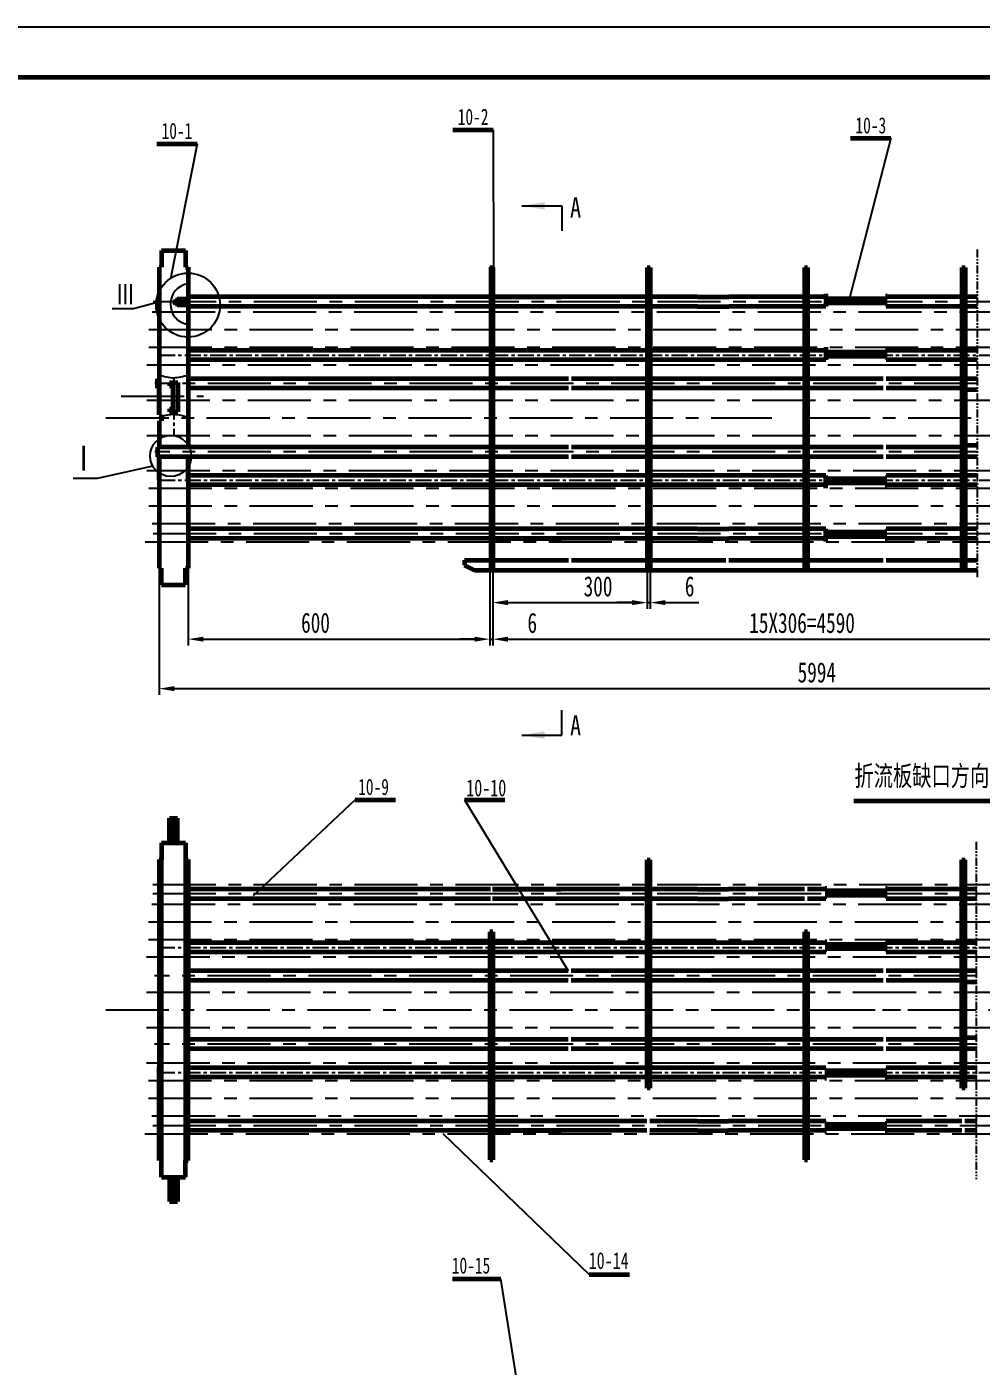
# Model space of a CAD drawing. Header units: millimetres. Extents: x 23903 to 90356, y -5632 to 81432.
# Drawn here: x 43028 to 44920, y 58161 to 60818 of the extents above; entities that cross this region are included whole.
import ezdxf

# ---------------------------------------------------------------- set-up
doc = ezdxf.new("R2010")
doc.units = ezdxf.units.MM
for name, pattern in [('CENTER', [50.8, 31.75, -6.35, 6.35, -6.35]), ('CENTERX2', [4, 2.5, -0.5, 0.5, -0.5]), ('PHANTOM2', [31.75, 15.875, -3.175, 3.175, -3.175, 3.175, -3.175])]:
    doc.linetypes.add(name, pattern=pattern)
doc.layers.get('0').update_dxf_attribs({"lineweight": 60})
doc.layers.get('DEFPOINTS').update_dxf_attribs({"color": 6, "linetype": 'PHANTOM2', "lineweight": 25})
doc.layers.add('CCX', color=3, linetype='Continuous', lineweight=25)
doc.layers.add('DD', color=4, linetype='CENTER', lineweight=25)
doc.styles.add('HZ', font='SIMFANG.TTF', dxfattribs={"width": 0.7})
doc.styles.add('HZ123', font='SIMFANG.TTF', dxfattribs={"width": 0.7, "height": 2.5})
doc.dimstyles.new('ISO-25', dxfattribs={"dimscale": 10, "dimtxt": 4, "dimasz": 3, "dimexe": 1.25, "dimexo": 0, "dimgap": 1.2, "dimtad": 0, "dimdec": 0, "dimtxsty": 'HZ', "dimcen": 2.5, "dimadec": 0, "dimazin": 0, "dimtfac": 1, "dimtdec": 0, "dimtmove": 0, "dimatfit": 3, "dimfxl": 1, "dimarcsym": 0})
doc.dimstyles.new('ISO-25$0', dxfattribs={"dimscale": 10, "dimtxt": 4, "dimasz": 3, "dimexe": 1.25, "dimexo": 0, "dimgap": 1.2, "dimtad": 1, "dimdec": 0, "dimtxsty": 'HZ', "dimcen": 0, "dimclrd": 256, "dimclrt": 256, "dimadec": 0, "dimazin": 0, "dimtfac": 1, "dimtdec": 0, "dimtmove": 0, "dimatfit": 2, "dimfxl": 1, "dimlwd": -1, "dimarcsym": 0})

# ---------------------------------------------------------------- blocks, each defined once
blk = doc.blocks.new('*D242')
at = {"layer": 'CCX', "color": 0, "lineweight": -2}
for p, q in [((43348.3, 59743.8), (43348.3, 59590.6)), ((43945.8, 59745.2), (43945.8, 59590.6))]:
    blk.add_line(p, q, dxfattribs=at)
at = {"layer": 'CCX'}
blk.add_line((43378.3, 59603.1), (43915.8, 59603.1), dxfattribs=at)
for points in [[(43378.3, 59608.1), (43378.3, 59598.1), (43348.3, 59603.1)], [(43915.8, 59608.1), (43915.8, 59598.1), (43945.8, 59603.1)]]:
    blk.add_solid(points, dxfattribs=at)
at = {"layer": 'DEFPOINTS', "color": 0}
for p in [(43348.3, 59743.8), (43945.8, 59745.2), (43945.8, 59603.1)]:
    blk.add_point(p, dxfattribs=at)
at = {"layer": 'CCX', "insert": (43590.9, 59635.3), "char_height": 40, "attachment_point": 5, "style": 'HZ'}
blk.add_mtext(' 600', dxfattribs=at)
blk = doc.blocks.new('*D235')
at = {"layer": 'CCX', "color": 0, "lineweight": -2}
for p, q in [((43951.8, 59744.8), (43951.8, 59590.6)), ((45914.8, 59744.8), (45914.8, 59590.6))]:
    blk.add_line(p, q, dxfattribs=at)
at = {"layer": 'CCX'}
blk.add_line((43981.8, 59603.1), (45884.8, 59603.1), dxfattribs=at)
for points in [[(43981.8, 59608.1), (43981.8, 59598.1), (43951.8, 59603.1)], [(45884.8, 59608.1), (45884.8, 59598.1), (45914.8, 59603.1)]]:
    blk.add_solid(points, dxfattribs=at)
at = {"layer": 'DEFPOINTS', "color": 0}
for p in [(43951.8, 59744.8), (45914.8, 59744.8), (45914.8, 59603.1)]:
    blk.add_point(p, dxfattribs=at)
at = {"layer": 'CCX', "insert": (44564.8, 59635.1), "char_height": 40, "attachment_point": 5, "style": 'HZ'}
blk.add_mtext('15X306=4590', dxfattribs=at)
blk = doc.blocks.new('*D245')
at = {"layer": 'CCX', "color": 0, "lineweight": -2}
for p, q in [((46652.8, 59838.6), (46652.8, 59492.5)), ((43290.3, 59743.8), (43290.3, 59492.5))]:
    blk.add_line(p, q, dxfattribs=at)
at = {"layer": 'CCX'}
blk.add_line((43320.3, 59505), (46622.8, 59505), dxfattribs=at)
for points in [[(43320.3, 59510), (43320.3, 59500), (43290.3, 59505)], [(46622.8, 59510), (46622.8, 59500), (46652.8, 59505)]]:
    blk.add_solid(points, dxfattribs=at)
at = {"layer": 'DEFPOINTS', "color": 0}
for p in [(46652.8, 59838.6), (43290.3, 59743.8), (46652.8, 59505)]:
    blk.add_point(p, dxfattribs=at)
at = {"layer": 'CCX', "insert": (44594, 59537), "char_height": 40, "attachment_point": 5, "style": 'HZ'}
blk.add_mtext('5994', dxfattribs=at)
blk = doc.blocks.new('*D246')
at = {"layer": 'CCX', "color": 0, "lineweight": -2}
for p, q in [((43945.8, 59744.8), (43945.8, 59590.6)), ((43951.8, 59744.8), (43951.8, 59590.6))]:
    blk.add_line(p, q, dxfattribs=at)
at = {"layer": 'CCX'}
for p, q in [((43915.8, 59603.1), (43885.8, 59603.1)), ((43945.8, 59603.1), (43951.8, 59603.1)), ((43981.8, 59603.1), (44048.3, 59603.1))]:
    blk.add_line(p, q, dxfattribs=at)
for points in [[(43915.8, 59608.1), (43915.8, 59598.1), (43945.8, 59603.1)], [(43981.8, 59608.1), (43981.8, 59598.1), (43951.8, 59603.1)]]:
    blk.add_solid(points, dxfattribs=at)
at = {"layer": 'DEFPOINTS', "color": 0}
for p in [(43945.8, 59744.8), (43951.8, 59744.8), (43945.8, 59603.1)]:
    blk.add_point(p, dxfattribs=at)
at = {"layer": 'CCX', "insert": (44030, 59635.1), "char_height": 40, "attachment_point": 5, "style": 'HZ'}
blk.add_mtext('6', dxfattribs=at)
blk = doc.blocks.new('*D240')
at = {"layer": 'CCX', "color": 0, "lineweight": -2}
for p, q in [((43951.8, 59760.1), (43951.8, 59663.1)), ((44257.8, 59760.1), (44257.8, 59663.1))]:
    blk.add_line(p, q, dxfattribs=at)
at = {"layer": 'CCX'}
blk.add_line((43981.8, 59675.6), (44227.8, 59675.6), dxfattribs=at)
for points in [[(43981.8, 59680.6), (43981.8, 59670.6), (43951.8, 59675.6)], [(44227.8, 59680.6), (44227.8, 59670.6), (44257.8, 59675.6)]]:
    blk.add_solid(points, dxfattribs=at)
at = {"layer": 'DEFPOINTS', "color": 0}
for p in [(43951.8, 59760.1), (44257.8, 59760.1), (44257.8, 59675.6)]:
    blk.add_point(p, dxfattribs=at)
at = {"layer": 'CCX', "insert": (44160.4, 59707.6), "char_height": 40, "attachment_point": 5, "style": 'HZ'}
blk.add_mtext('300', dxfattribs=at)
blk = doc.blocks.new('*D241')
at = {"layer": 'CCX', "color": 0, "lineweight": -2}
for p, q in [((44257.8, 59744.8), (44257.8, 59663.1)), ((44263.8, 59744.8), (44263.8, 59663.1))]:
    blk.add_line(p, q, dxfattribs=at)
at = {"layer": 'CCX'}
for p, q in [((44227.8, 59675.6), (44197.8, 59675.6)), ((44257.8, 59675.6), (44263.8, 59675.6)), ((44293.8, 59675.6), (44360.3, 59675.6))]:
    blk.add_line(p, q, dxfattribs=at)
for points in [[(44227.8, 59680.6), (44227.8, 59670.6), (44257.8, 59675.6)], [(44293.8, 59680.6), (44293.8, 59670.6), (44263.8, 59675.6)]]:
    blk.add_solid(points, dxfattribs=at)
at = {"layer": 'DEFPOINTS', "color": 0}
for p in [(44257.8, 59744.8), (44263.8, 59744.8), (44257.8, 59675.6)]:
    blk.add_point(p, dxfattribs=at)
at = {"layer": 'CCX', "insert": (44342, 59707.6), "char_height": 40, "attachment_point": 5, "style": 'HZ'}
blk.add_mtext('6', dxfattribs=at)

msp = doc.modelspace()

# ---------------------------------------------------------------- linework, layer by layer
for p, q in [((38912.1, 60717.6), (46972.1, 60717.6)), ((43295.3, 60373.8), (43295.3, 60340.8)), ((43295.3, 60373.8), (43342.8, 60373.8)), ((43342.8, 60373.8), (43342.8, 60340.8)), ((43290.3, 60340.8), (43290.3, 60119.7)), ((43290.3, 60340.8), (43295.3, 60340.8)), ((43342.8, 60340.8), (43347.8, 60340.8)), ((43347.8, 60340.8), (43347.8, 60119.7)), ((43945.8, 60340.3), (43951.8, 60340.3)), ((43947.8, 60340.8), (43947.8, 59744.8)), ((43951.8, 60340.3), (43951.8, 59744.8)), ((43951.8, 60340.3), (43951.8, 59744.8)), ((43951.8, 60340.3), (43951.8, 59744.8)), ((43951.8, 60340.3), (43951.8, 59744.8)), ((44257.8, 60340.3), (44257.8, 59744.8)), ((44257.8, 60340.3), (44257.8, 59744.8)), ((44257.8, 60340.3), (44257.8, 59744.8)), ((44257.8, 60340.3), (44257.8, 59744.8)), ((44257.8, 60340.3), (44263.8, 60340.3)), ((44263.8, 60340.3), (44263.8, 59744.8)), ((44263.8, 60340.3), (44263.8, 59744.8)), ((44263.8, 60340.3), (44263.8, 59744.8)), ((44263.8, 60340.3), (44263.8, 59744.8)), ((44569.8, 60340.3), (44569.8, 59744.8)), ((44569.8, 60340.3), (44569.8, 59744.8)), ((44569.8, 60340.3), (44569.8, 59744.8)), ((44569.8, 60340.3), (44569.8, 59744.8)), ((44569.8, 60340.3), (44575.8, 60340.3)), ((44575.8, 60340.3), (44575.8, 59744.8)), ((44575.8, 60340.3), (44575.8, 59744.8)), ((44575.8, 60340.3), (44575.8, 59744.8)), ((44575.8, 60340.3), (44575.8, 59744.8)), ((44881.8, 60340.3), (44881.8, 59744.8)), ((44881.8, 60340.3), (44881.8, 59744.8)), ((44881.8, 60340.3), (44887.8, 60340.3)), ((44887.8, 60340.3), (44887.8, 59744.8)), ((44887.8, 60340.3), (44887.8, 59744.8)), ((43322.9, 60275.6), (43320.6, 60271.6)), ((43322.9, 60275.6), (43320.6, 60271.6)), ((43322.9, 60267.6), (43320.6, 60271.6)), ((43322.9, 60267.6), (43320.6, 60271.6)), ((43322.9, 60267.6), (43322.9, 60275.6)), ((43325.9, 60275.6), (43322.9, 60275.6)), ((43322.9, 60267.6), (43322.9, 60275.6)), ((43325.9, 60275.6), (43322.9, 60275.6)), ((43347.8, 60277.6), (43325.9, 60277.6)), ((43325.9, 60265.6), (43325.9, 60277.6)), ((43347.8, 60277.6), (43325.9, 60277.6)), ((43325.9, 60265.6), (43325.9, 60277.6)), ((43947.8, 60281.7), (43347.8, 60281.7)), ((43947.8, 60281.7), (44087.9, 60281.7)), ((44257.8, 60281.7), (43951.8, 60281.7)), ((44357.8, 60281.7), (44263.8, 60281.7)), ((44357.8, 60281.7), (44419.8, 60281.7)), ((44569.8, 60281.7), (44419.8, 60281.7)), ((44513.8, 60281.7), (44419.8, 60281.7)), ((44612.2, 60281.7), (44575.8, 60281.7)), ((44612.2, 60287.9), (44612.2, 60262.9)), ((44881.8, 60281.7), (44731.8, 60281.7)), ((44911.7, 60281.7), (44887.8, 60281.7)), ((43325.9, 60267.6), (43322.9, 60267.6)), ((43325.9, 60267.6), (43322.9, 60267.6)), ((43347.8, 60265.6), (43325.9, 60265.6)), ((43347.8, 60265.6), (43325.9, 60265.6)), ((43947.8, 60262.9), (43347.8, 60262.9)), ((44257.8, 60262.9), (43951.8, 60262.9)), ((44045.8, 60262.9), (43951.8, 60262.9)), ((44357.8, 60262.9), (44263.8, 60262.9)), ((44357.8, 60262.9), (44419.8, 60262.9)), ((44569.8, 60262.9), (44419.8, 60262.9)), ((44513.8, 60262.9), (44419.8, 60262.9)), ((44569.8, 60262.9), (44555.8, 60262.9)), ((44569.8, 60262.9), (44555.8, 60262.9)), ((44612.2, 60262.9), (44575.8, 60262.9)), ((44612.2, 60262.9), (44575.8, 60262.9)), ((44881.8, 60262.9), (44731.8, 60262.9)), ((44881.8, 60262.9), (44867.8, 60262.9)), ((44911.7, 60262.9), (44887.8, 60262.9)), ((43290.3, 60165.6), (43290.3, 60110.2)), ((43947.8, 60175.7), (43347.8, 60175.7)), ((43347.8, 60165.6), (43347.8, 60119.7)), ((44257.8, 60175.7), (43951.8, 60175.7)), ((44569.8, 60175.7), (44263.8, 60175.7)), ((44357.8, 60175.7), (44263.8, 60175.7)), ((44569.8, 60175.7), (44419.8, 60175.7)), ((44513.8, 60175.7), (44419.8, 60175.7)), ((44612.2, 60175.7), (44575.8, 60175.7)), ((44612.2, 60181.9), (44612.2, 60156.9)), ((44881.8, 60175.7), (44731.8, 60175.7)), ((44911.7, 60175.7), (44887.8, 60175.7)), ((43947.8, 60156.9), (43347.8, 60156.9)), ((44257.8, 60156.9), (43951.8, 60156.9)), ((44045.8, 60156.9), (43951.8, 60156.9)), ((44257.8, 60156.9), (44107.8, 60156.9)), ((44257.8, 60156.9), (44243.8, 60156.9)), ((44257.8, 60156.9), (44243.8, 60156.9)), ((44569.8, 60156.9), (44263.8, 60156.9)), ((44357.8, 60156.9), (44263.8, 60156.9)), ((44569.8, 60156.9), (44419.8, 60156.9)), ((44569.8, 60156.9), (44555.8, 60156.9)), ((44569.8, 60156.9), (44555.8, 60156.9)), ((44612.2, 60156.9), (44575.8, 60156.9)), ((44612.2, 60156.9), (44575.8, 60156.9)), ((44881.8, 60156.9), (44731.8, 60156.9)), ((44881.8, 60156.9), (44867.8, 60156.9)), ((44911.7, 60156.9), (44887.8, 60156.9)), ((43287.3, 60100.7), (43287.3, 60119.7)), ((43287.3, 60119.7), (43290.3, 60119.7)), ((43311.3, 60112.3), (43327.3, 60112.3)), ((43311.3, 60112.3), (43311.3, 60105.4)), ((43317.3, 60112.3), (43317.3, 60053.9)), ((43327.3, 60112.3), (43327.3, 60053.9)), ((43947.8, 60119.7), (43347.8, 60119.7)), ((43348.3, 60119.7), (43348.3, 59983.9)), ((44101.8, 60119.7), (43951.8, 60119.7)), ((44257.8, 60119.7), (44107.8, 60119.7)), ((44569.8, 60119.7), (44263.8, 60119.7)), ((44569.8, 60119.6), (44419.8, 60119.6)), ((44725.8, 60119.6), (44575.8, 60119.6)), ((44881.8, 60119.6), (44731.8, 60119.6)), ((44911.7, 60119.7), (44887.8, 60119.7)), ((43287.3, 60100.7), (43290.3, 60100.7)), ((43290.3, 60110.2), (43290.3, 60048.3)), ((43290.3, 60048.3), (43290.3, 60100.7)), ((43311.3, 60105.4), (43317.3, 60105.4)), ((43947.8, 60100.7), (43348.3, 60100.7)), ((44101.8, 60100.7), (43951.8, 60100.7)), ((44257.8, 60100.7), (44107.8, 60100.7)), ((44569.8, 60100.7), (44263.8, 60100.7)), ((44569.8, 60100.7), (44419.8, 60100.7)), ((44725.8, 60100.7), (44575.8, 60100.7)), ((44881.8, 60100.7), (44731.8, 60100.7)), ((44911.7, 60097.7), (44887.8, 60097.7)), ((43311.3, 60059.9), (43317.3, 60059.9)), ((43311.3, 60059.9), (43311.3, 60053.9)), ((43290.3, 60048.3), (43295.3, 60048.3)), ((43290.3, 60048.3), (43295.3, 60048.3)), ((43290.3, 60036.3), (43290.3, 59987)), ((43290.3, 60036.3), (43295.3, 60036.3)), ((43290.3, 60036.3), (43295.3, 60036.3)), ((43290.3, 60036.3), (43290.3, 59983.9)), ((43295.3, 60048.3), (43295.3, 60036.3)), ((43295.3, 60036.3), (43295.3, 60048.3)), ((43311.3, 60053.9), (43327.3, 60053.9)), ((43287.3, 59983.9), (43287.3, 59964.9)), ((43287.3, 59983.9), (43287.3, 59964.9)), ((43947.8, 59983.9), (43287.3, 59983.9)), ((44101.8, 59983.9), (43951.8, 59983.9)), ((44257.8, 59983.9), (44107.8, 59983.9)), ((44569.8, 59983.9), (44263.8, 59983.9)), ((44569.8, 59983.9), (44419.8, 59983.9)), ((44725.8, 59983.9), (44575.8, 59983.9)), ((44881.8, 59983.9), (44731.8, 59983.9)), ((44911.7, 59986.9), (44887.8, 59986.9)), ((43947.8, 59964.9), (43287.3, 59964.9)), ((43290.3, 59964.9), (43290.3, 59743.8)), ((43290.3, 59919), (43290.3, 59964.9)), ((43290.3, 59962), (43290.3, 59919)), ((43290.3, 59919), (43290.3, 59962)), ((43290.3, 59919), (43290.3, 59962)), ((43347.8, 59919), (43347.8, 59964.9)), ((43347.8, 59919), (43347.8, 59962)), ((43347.8, 59919), (43347.8, 59962)), ((43348.3, 59962), (43348.3, 59919)), ((44101.8, 59964.9), (43951.8, 59964.9)), ((44257.8, 59964.9), (44107.8, 59964.9)), ((44569.8, 59964.9), (44263.8, 59964.9)), ((44569.8, 59965), (44419.8, 59965)), ((44725.8, 59965), (44575.8, 59965)), ((44881.8, 59965), (44731.8, 59965)), ((44911.7, 59964.9), (44887.8, 59964.9)), ((43947.8, 59927.7), (43347.8, 59927.7)), ((44257.8, 59927.7), (43951.8, 59927.7)), ((44045.8, 59927.7), (43951.8, 59927.7)), ((44257.8, 59927.7), (44107.8, 59927.7)), ((44257.8, 59927.7), (44243.8, 59927.7)), ((44257.8, 59927.7), (44243.8, 59927.7)), ((44569.8, 59927.7), (44263.8, 59927.7)), ((44357.8, 59927.7), (44263.8, 59927.7)), ((44569.8, 59927.7), (44419.8, 59927.7)), ((44569.8, 59927.7), (44555.8, 59927.7)), ((44569.8, 59927.7), (44555.8, 59927.7)), ((44612.2, 59927.7), (44575.8, 59927.7)), ((44612.2, 59927.7), (44575.8, 59927.7)), ((44612.2, 59902.7), (44612.2, 59927.7)), ((44881.8, 59927.7), (44731.8, 59927.7)), ((44881.8, 59927.7), (44867.8, 59927.7)), ((44911.7, 59927.7), (44887.8, 59927.7)), ((43947.8, 59908.9), (43347.8, 59908.9)), ((43348.3, 59919), (43348.3, 59743.8)), ((44257.8, 59908.9), (43951.8, 59908.9)), ((44569.8, 59908.9), (44263.8, 59908.9)), ((44357.8, 59908.9), (44263.8, 59908.9)), ((44569.8, 59908.9), (44419.8, 59908.9)), ((44513.8, 59908.9), (44419.8, 59908.9)), ((44612.2, 59908.9), (44575.8, 59908.9)), ((44881.8, 59908.9), (44731.8, 59908.9)), ((44911.7, 59908.9), (44887.8, 59908.9)), ((43947.8, 59821.7), (43347.8, 59821.7)), ((44257.8, 59821.7), (43951.8, 59821.7)), ((44045.8, 59821.7), (43951.8, 59821.7)), ((44357.8, 59821.7), (44263.8, 59821.7)), ((44357.8, 59821.7), (44419.8, 59821.7)), ((44569.8, 59821.7), (44419.8, 59821.7)), ((44513.8, 59821.7), (44419.8, 59821.7)), ((44569.8, 59821.7), (44555.8, 59821.7)), ((44569.8, 59821.7), (44555.8, 59821.7)), ((44612.2, 59821.7), (44575.8, 59821.7)), ((44612.2, 59821.7), (44575.8, 59821.7)), ((44612.2, 59796.7), (44612.2, 59821.7)), ((44881.8, 59821.7), (44731.8, 59821.7)), ((44881.8, 59821.7), (44867.8, 59821.7)), ((44911.7, 59821.7), (44887.8, 59821.7)), ((43947.8, 59802.9), (43347.8, 59802.9)), ((43947.8, 59802.9), (44087.9, 59802.9)), ((44257.8, 59802.9), (43951.8, 59802.9)), ((44357.8, 59802.9), (44263.8, 59802.9)), ((44357.8, 59802.9), (44419.8, 59802.9)), ((44569.8, 59802.9), (44419.8, 59802.9)), ((44513.8, 59802.9), (44419.8, 59802.9)), ((44612.2, 59802.9), (44575.8, 59802.9)), ((44881.8, 59802.9), (44731.8, 59802.9)), ((44911.7, 59802.9), (44887.8, 59802.9)), ((43290.3, 59743.8), (43295.3, 59743.8)), ((43295.3, 59710.8), (43295.3, 59743.8)), ((43342.8, 59710.8), (43342.8, 59743.8)), ((43342.8, 59743.8), (43348.3, 59743.8)), ((43895.8, 59760.1), (43895.8, 59750.1)), ((43895.8, 59760.1), (43945.8, 59760.1)), ((43895.8, 59760.1), (43945.8, 59760.1)), ((43895.8, 59760.1), (43895.8, 59750.1)), ((43895.8, 59750.1), (43915.8, 59740.1)), ((43915.8, 59740.1), (44911.7, 59740.1)), ((43945.8, 59744.8), (43951.8, 59744.8)), ((43945.8, 59744.8), (43951.8, 59744.8)), ((43945.8, 59744.8), (43951.8, 59744.8)), ((43945.8, 59744.8), (43951.8, 59744.8)), ((43951.8, 59760.1), (44101.8, 59760.1)), ((44045.8, 59760.1), (44101.8, 59760.1)), ((44107.8, 59760.1), (44257.8, 59760.1)), ((44257.8, 59744.8), (44263.8, 59744.8)), ((44257.8, 59744.8), (44263.8, 59744.8)), ((44257.8, 59744.8), (44263.8, 59744.8)), ((44257.8, 59744.8), (44263.8, 59744.8)), ((44263.8, 59760.1), (44413.8, 59760.1)), ((44419.8, 59760.1), (44569.8, 59760.1)), ((44569.8, 59744.8), (44575.8, 59744.8)), ((44569.8, 59744.8), (44575.8, 59744.8)), ((44569.8, 59744.8), (44575.8, 59744.8)), ((44569.8, 59744.8), (44575.8, 59744.8)), ((44575.8, 59760.1), (44725.8, 59760.1)), ((44731.8, 59760.1), (44881.8, 59760.1)), ((44881.8, 59744.8), (44887.8, 59744.8)), ((44881.8, 59744.8), (44887.8, 59744.8)), ((44887.8, 59760.1), (44911.7, 59760.1)), ((43295.3, 59710.8), (43342.8, 59710.8)), ((44667.6, 59282.2), (45104.9, 59282.2)), ((43311, 59247.8), (43327, 59247.8)), ((43311, 59199.3), (43311, 59247.8)), ((43319, 59199.3), (43319, 59247.8)), ((43327, 59199.3), (43327, 59247.8)), ((43295.3, 59199.3), (43295.3, 59166.3)), ((43295.3, 59199.3), (43342.8, 59199.3)), ((43342.8, 59199.3), (43342.8, 59166.3)), ((43290.3, 59166.3), (43290.3, 58569.3)), ((43290.3, 59166.3), (43295.3, 59166.3)), ((43290.3, 59166.3), (43290.3, 58948.1)), ((43290.3, 59166.3), (43295.3, 59166.3)), ((43294.3, 59166.3), (43294.3, 58569.3)), ((43342.8, 59166.3), (43347.8, 59166.3)), ((43342.8, 59166.3), (43342.8, 58569.3)), ((43342.8, 59166.3), (43347.8, 59166.3)), ((43347.8, 59166.3), (43347.8, 58867.8)), ((43347.8, 59166.3), (43347.8, 58948.1)), ((44257.8, 59165.3), (44263.8, 59165.3)), ((44257.8, 58762.8), (44257.8, 59165.3)), ((44257.8, 59165.3), (44263.8, 59165.3)), ((44257.8, 58762.8), (44257.8, 59165.3)), ((44257.8, 59165.3), (44263.8, 59165.3)), ((44257.8, 58762.8), (44257.8, 59165.3)), ((44257.8, 59165.3), (44263.8, 59165.3)), ((44257.8, 58712.8), (44257.8, 59165.3)), ((44263.8, 58762.8), (44263.8, 59165.3)), ((44263.8, 58762.8), (44263.8, 59165.3)), ((44263.8, 58762.8), (44263.8, 59165.3)), ((44263.8, 58712.8), (44263.8, 59165.3)), ((44881.8, 59165.3), (44887.8, 59165.3)), ((44881.8, 58762.8), (44881.8, 59165.3)), ((44881.8, 59165.3), (44887.8, 59165.3)), ((44881.8, 58712.8), (44881.8, 59165.3)), ((44887.8, 58762.8), (44887.8, 59165.3)), ((44887.8, 58712.8), (44887.8, 59165.3)), ((43947.3, 59107.2), (43347.3, 59107.2)), ((44257.3, 59107.2), (43951.3, 59107.2)), ((43951.8, 59107.2), (44087.4, 59107.2)), ((44357.3, 59107.2), (44263.3, 59107.2)), ((44357.3, 59107.2), (44419.3, 59107.2)), ((44569.3, 59107.2), (44419.3, 59107.2)), ((44513.3, 59107.2), (44419.3, 59107.2)), ((44611.7, 59107.2), (44575.3, 59107.2)), ((44881.3, 59107.2), (44731.3, 59107.2)), ((44911.2, 59107.2), (44887.3, 59107.2)), ((43947.3, 59088.4), (43347.3, 59088.4)), ((44257.3, 59088.4), (43951.3, 59088.4)), ((44045.3, 59088.4), (43951.3, 59088.4)), ((44357.3, 59088.4), (44263.3, 59088.4)), ((44357.3, 59088.4), (44419.3, 59088.4)), ((44569.3, 59088.4), (44419.3, 59088.4)), ((44513.3, 59088.4), (44419.3, 59088.4)), ((44569.3, 59088.4), (44555.3, 59088.4)), ((44569.3, 59088.4), (44555.3, 59088.4)), ((44611.7, 59088.4), (44575.3, 59088.4)), ((44611.7, 59088.4), (44575.3, 59088.4)), ((44881.3, 59088.4), (44731.3, 59088.4)), ((44881.3, 59088.4), (44867.3, 59088.4)), ((44911.2, 59088.4), (44887.3, 59088.4)), ((43945.8, 59022.8), (43945.8, 58570.3)), ((43951.8, 59022.8), (43945.8, 59022.8)), ((43951.8, 59022.8), (43951.8, 58570.3)), ((44569.8, 59022.8), (44569.8, 58570.3)), ((44575.8, 59022.8), (44569.8, 59022.8)), ((44575.8, 59022.8), (44575.8, 58570.3)), ((43945.8, 59001.2), (43347.3, 59001.2)), ((44257.3, 59001.2), (43951.3, 59001.2)), ((44569.3, 59001.2), (44263.3, 59001.2)), ((44357.3, 59001.2), (44263.3, 59001.2)), ((44569.3, 59001.2), (44419.3, 59001.2)), ((44513.3, 59001.2), (44419.3, 59001.2)), ((44611.7, 59001.2), (44575.3, 59001.2)), ((44881.3, 59001.2), (44731.3, 59001.2)), ((44911.2, 59001.2), (44887.3, 59001.2)), ((43945.8, 58982.4), (43347.3, 58982.4)), ((43945.8, 58972.8), (43945.8, 58570.3)), ((43945.8, 58972.8), (43945.8, 58570.3)), ((43945.8, 58972.8), (43945.8, 58570.3)), ((44257.3, 58982.4), (43951.3, 58982.4)), ((44045.3, 58982.4), (43951.3, 58982.4)), ((43951.8, 58972.8), (43951.8, 58570.3)), ((43951.8, 58972.8), (43951.8, 58570.3)), ((43951.8, 58972.8), (43951.8, 58570.3)), ((44257.3, 58982.4), (44107.3, 58982.4)), ((44257.3, 58982.4), (44243.3, 58982.4)), ((44257.3, 58982.4), (44243.3, 58982.4)), ((44569.3, 58982.4), (44263.3, 58982.4)), ((44357.3, 58982.4), (44263.3, 58982.4)), ((44569.3, 58982.4), (44419.3, 58982.4)), ((44569.3, 58982.4), (44555.3, 58982.4)), ((44569.3, 58982.4), (44555.3, 58982.4)), ((44569.8, 58972.8), (44569.8, 58570.3)), ((44569.8, 58972.8), (44569.8, 58570.3)), ((44569.8, 58972.8), (44569.8, 58570.3)), ((44611.7, 58982.4), (44575.3, 58982.4)), ((44611.7, 58982.4), (44575.3, 58982.4)), ((44575.8, 58972.8), (44575.8, 58570.3)), ((44575.8, 58972.8), (44575.8, 58570.3)), ((44575.8, 58972.8), (44575.8, 58570.3)), ((44881.3, 58982.4), (44731.3, 58982.4)), ((44881.3, 58982.4), (44867.3, 58982.4)), ((44911.2, 58982.4), (44887.3, 58982.4)), ((43945.8, 58945.2), (43347.8, 58945.2)), ((44101.3, 58945.2), (43951.3, 58945.2)), ((44257.3, 58945.2), (44107.3, 58945.2)), ((44569.3, 58945.2), (44263.3, 58945.2)), ((44569.3, 58945.1), (44419.3, 58945.1)), ((44725.3, 58945.1), (44575.3, 58945.1)), ((44881.3, 58945.1), (44731.3, 58945.1)), ((44911.2, 58945.2), (44887.3, 58945.2)), ((43945.8, 58926.2), (43347.8, 58926.2)), ((44101.3, 58926.2), (43951.3, 58926.2)), ((44257.3, 58926.2), (44107.3, 58926.2)), ((44569.3, 58926.2), (44263.3, 58926.2)), ((44569.3, 58926.2), (44419.3, 58926.2)), ((44725.3, 58926.2), (44575.3, 58926.2)), ((44881.3, 58926.2), (44731.3, 58926.2)), ((44911.2, 58923.2), (44887.3, 58923.2)), ((43347.8, 58569.3), (43347.8, 58867.8)), ((44911.2, 58812.4), (44887.3, 58812.4)), ((43945.8, 58809.4), (43347.8, 58809.4)), ((43945.8, 58790.4), (43347.8, 58790.4)), ((44101.3, 58809.4), (43951.3, 58809.4)), ((44101.3, 58790.4), (43951.3, 58790.4)), ((44257.3, 58809.4), (44107.3, 58809.4)), ((44257.3, 58790.4), (44107.3, 58790.4)), ((44569.3, 58809.4), (44263.3, 58809.4)), ((44569.3, 58790.4), (44263.3, 58790.4)), ((44569.3, 58809.4), (44419.3, 58809.4)), ((44569.3, 58790.5), (44419.3, 58790.5)), ((44725.3, 58809.4), (44575.3, 58809.4)), ((44725.3, 58790.5), (44575.3, 58790.5)), ((44881.3, 58809.4), (44731.3, 58809.4)), ((44881.3, 58790.5), (44731.3, 58790.5)), ((44911.2, 58790.4), (44887.3, 58790.4)), ((43290.3, 58569.3), (43290.3, 58754.8)), ((43945.8, 58753.2), (43347.3, 58753.2)), ((43947.3, 58734.4), (43347.3, 58734.4)), ((44257.3, 58753.2), (43951.3, 58753.2)), ((44045.3, 58753.2), (43951.3, 58753.2)), ((44257.3, 58734.4), (43951.3, 58734.4)), ((44257.3, 58753.2), (44107.3, 58753.2)), ((44257.3, 58753.2), (44243.3, 58753.2)), ((44257.3, 58753.2), (44243.3, 58753.2)), ((44357.3, 58753.2), (44263.3, 58753.2)), ((44569.3, 58753.2), (44263.3, 58753.2)), ((44357.3, 58734.4), (44263.3, 58734.4)), ((44569.3, 58734.4), (44263.3, 58734.4)), ((44569.3, 58753.2), (44419.3, 58753.2)), ((44569.3, 58734.4), (44419.3, 58734.4)), ((44513.3, 58734.4), (44419.3, 58734.4)), ((44569.3, 58753.2), (44555.3, 58753.2)), ((44569.3, 58753.2), (44555.3, 58753.2)), ((44611.7, 58753.2), (44575.3, 58753.2)), ((44611.7, 58753.2), (44575.3, 58753.2)), ((44611.7, 58734.4), (44575.3, 58734.4)), ((44881.3, 58753.2), (44731.3, 58753.2)), ((44881.3, 58734.4), (44731.3, 58734.4)), ((44881.3, 58753.2), (44867.3, 58753.2)), ((44911.2, 58753.2), (44887.3, 58753.2)), ((44911.2, 58734.4), (44887.3, 58734.4)), ((44263.8, 58712.8), (44257.8, 58712.8)), ((44263.8, 58712.8), (44257.8, 58712.8)), ((44887.8, 58712.8), (44881.8, 58712.8)), ((43947.3, 58647.2), (43347.3, 58647.2)), ((43947.3, 58628.4), (43347.3, 58628.4)), ((43947.3, 58628.4), (44087.4, 58628.4)), ((44257.3, 58647.2), (43951.3, 58647.2)), ((44045.3, 58647.2), (43951.3, 58647.2)), ((44257.3, 58628.4), (43951.3, 58628.4)), ((44357.3, 58647.2), (44263.3, 58647.2)), ((44357.3, 58628.4), (44263.3, 58628.4)), ((44357.3, 58647.2), (44419.3, 58647.2)), ((44357.3, 58628.4), (44419.3, 58628.4)), ((44569.3, 58647.2), (44419.3, 58647.2)), ((44513.3, 58647.2), (44419.3, 58647.2)), ((44569.3, 58628.4), (44419.3, 58628.4)), ((44513.3, 58628.4), (44419.3, 58628.4)), ((44569.3, 58647.2), (44555.3, 58647.2)), ((44569.3, 58647.2), (44555.3, 58647.2)), ((44611.7, 58647.2), (44575.3, 58647.2)), ((44611.7, 58647.2), (44575.3, 58647.2)), ((44611.7, 58628.4), (44575.3, 58628.4)), ((44881.3, 58647.2), (44731.3, 58647.2)), ((44881.3, 58628.4), (44731.3, 58628.4)), ((44881.3, 58647.2), (44867.3, 58647.2)), ((44911.2, 58647.2), (44887.3, 58647.2)), ((44911.2, 58628.4), (44887.3, 58628.4)), ((43290.3, 58569.3), (43295.3, 58569.3)), ((43295.3, 58536.3), (43295.3, 58569.3)), ((43342.8, 58536.3), (43342.8, 58569.3)), ((43342.8, 58569.3), (43347.8, 58569.3)), ((43945.8, 58570.3), (43951.8, 58570.3)), ((43945.8, 58570.3), (43951.8, 58570.3)), ((43945.8, 58570.3), (43951.8, 58570.3)), ((43945.8, 58570.3), (43951.8, 58570.3)), ((44569.8, 58570.3), (44575.8, 58570.3)), ((44569.8, 58570.3), (44575.8, 58570.3)), ((44569.8, 58570.3), (44575.8, 58570.3)), ((44569.8, 58570.3), (44575.8, 58570.3)), ((43295.3, 58536.3), (43342.8, 58536.3)), ((43311, 58536.3), (43311, 58487.8)), ((43319, 58536.3), (43319, 58487.8)), ((43327, 58536.3), (43327, 58487.8)), ((43311, 58487.8), (43327, 58487.8)), ((43872, 58334.6), (43967.7, 58334.6))]:
    msp.add_line(p, q)
at = {"color": 7}
msp.add_line((38912.1, 60717.6), (45071.4, 60717.6), dxfattribs=at)
at = {"color": 0}
for p, q in [((43872.6, 60613.3), (43952.6, 60613.3)), ((44660.9, 60596.4), (44740.9, 60596.4)), ((43285.6, 60585.3), (43365.6, 60585.3)), ((43678.9, 59284.5), (43758.9, 59284.5)), ((43895.9, 59284.5), (43975.9, 59284.5)), ((44142.8, 58343.4), (44222.8, 58343.4))]:
    msp.add_line(p, q, dxfattribs=at)
at = {"linetype": 'CENTERX2', "ltscale": 50}
for p, q in [((44731.8, 60278.3), (44612.2, 60278.3)), ((44731.8, 60269.4), (44612.2, 60269.4)), ((44731.8, 60172.3), (44612.2, 60172.3)), ((44731.8, 60163.4), (44612.2, 60163.4)), ((44731.8, 59921.3), (44612.2, 59921.3)), ((44731.8, 59912.3), (44612.2, 59912.3)), ((44731.8, 59815.3), (44612.2, 59815.3)), ((44731.8, 59806.3), (44612.2, 59806.3)), ((44731.3, 59103.8), (44611.7, 59103.8)), ((44731.3, 59094.9), (44611.7, 59094.9)), ((44731.3, 58997.8), (44611.7, 58997.8)), ((44731.3, 58988.9), (44611.7, 58988.9)), ((44731.3, 58746.8), (44611.7, 58746.8)), ((44731.3, 58737.8), (44611.7, 58737.8)), ((44731.3, 58640.8), (44611.7, 58640.8)), ((44731.3, 58631.8), (44611.7, 58631.8))]:
    msp.add_line(p, q, dxfattribs=at)
at = {"const_width": 3}
msp.add_lwpolyline([(46972.1, 54977.6), (46972.1, 60717.6), (38912.1, 60717.6)], dxfattribs=at)
at = {"layer": 'CCX'}
for p, q in [((38662.1, 60817.6), (47072.1, 60817.6)), ((43952.6, 60613.3), (43953.1, 60326.2)), ((44740.9, 60596.4), (44657.6, 60274.3)), ((43365.6, 60585.3), (43312.7, 60317.6)), ((43293.9, 60272.7), (43239.4, 60258.1)), ((44731.8, 60287.9), (44731.8, 60262.9)), ((43239.4, 60258.1), (43197.3, 60258.1)), ((44731.8, 60181.9), (44731.8, 60156.9)), ((43278.1, 59946), (43167.4, 59921.5)), ((44731.8, 59902.7), (44731.8, 59927.7)), ((43167.4, 59921.5), (43119.8, 59921.5)), ((44731.8, 59796.7), (44731.8, 59821.7)), ((43678.9, 59284.5), (43476.6, 59093.8)), ((43895.9, 59284.5), (44101.3, 58945.2)), ((44611.7, 59113.4), (44611.7, 59088.4)), ((44731.3, 59113.4), (44731.3, 59088.4)), ((44611.7, 59007.4), (44611.7, 58982.4)), ((44731.3, 59007.4), (44731.3, 58982.4)), ((44611.7, 58728.2), (44611.7, 58753.2)), ((44731.3, 58728.2), (44731.3, 58753.2)), ((44611.7, 58622.2), (44611.7, 58647.2)), ((44731.3, 58622.2), (44731.3, 58647.2)), ((44142.8, 58343.4), (43853.1, 58621.8)), ((44078.5, 57633.8), (43967.7, 58334.6))]:
    msp.add_line(p, q, dxfattribs=at)
for centre, radius in [((43347.8, 60265.6), 63.5), ((43313.4, 59966.5), 40.8)]:
    msp.add_circle(centre, radius, dxfattribs=at)
msp.add_arc((43353.5, 60267.6), 40.8, 98.0875, 261.9125, dxfattribs=at)
for points, knots in [([(43290.3, 60127.5), (43300.1, 60124), (43319.5, 60119.1), (43337.9, 60124.2), (43347.8, 60127.1)], [21.927138, 21.927138, 21.927138, 21.927138, 52.377971, 82.729892, 82.729892, 82.729892, 82.729892]), ([(43295.3, 60044.8), (43303.4, 60047.4), (43321.1, 60051.1), (43337.9, 60046.5), (43347.8, 60043.6)], [27.102636, 27.102636, 27.102636, 27.102636, 52.377971, 82.729892, 82.729892, 82.729892, 82.729892])]:
    msp.add_open_spline(points, degree=3, knots=knots, dxfattribs=at)
at = {"layer": 'DD', "linetype": 'CENTERX2', "ltscale": 50}
for p, q in [((46403.3, 60272.3), (43274.8, 60272.3)), ((43276.8, 60252.3), (46693.8, 60252.3)), ((43269.8, 60217.3), (46693.8, 60217.3)), ((43269.8, 60182.3), (46693.8, 60182.3)), ((43266.2, 60147.3), (46693.8, 60147.3)), ((43215, 60085.3), (43378.2, 60085.3)), ((44911.7, 60110.2), (43281.8, 60110.2)), ((43266.2, 60077.3), (46693.8, 60077.3)), ((43184.6, 60042.3), (44504.8, 60042.3)), ((44575, 60042.3), (44911.7, 60042.3)), ((44575, 60042.3), (44911.7, 60042.3)), ((43266.2, 60007.3), (46693.8, 60007.3)), ((44911.7, 59974.4), (43281.8, 59974.4)), ((43266.2, 59937.3), (46693.8, 59937.3)), ((43269.8, 59902.3), (46693.8, 59902.3)), ((43269.8, 59867.3), (46693.8, 59867.3)), ((43276.8, 59832.3), (46693.8, 59832.3)), ((43262.7, 59796.3), (46693.8, 59796.3)), ((46403.3, 59812.3), (43274.8, 59812.3)), ((46402.8, 59115.8), (43274.3, 59115.8)), ((46402.8, 59097.8), (43274.3, 59097.8)), ((43276.3, 59077.8), (46693.3, 59077.8)), ((43269.3, 59042.8), (46693.3, 59042.8)), ((43269.3, 59007.8), (46693.3, 59007.8)), ((43265.7, 58972.8), (46693.3, 58972.8)), ((44911.2, 58935.7), (43281.3, 58935.7)), ((43265.7, 58902.8), (46693.3, 58902.8)), ((43184.6, 58867.8), (46786, 58867.8)), ((43184.6, 58867.8), (44504.8, 58867.8)), ((43184.6, 58867.8), (44504.8, 58867.8)), ((43184.6, 58867.8), (44504.8, 58867.8)), ((44574.5, 58867.8), (44911.2, 58867.8)), ((44574.5, 58867.8), (44911.2, 58867.8)), ((44575, 58867.8), (44910.2, 58867.8)), ((43265.7, 58832.8), (46693.3, 58832.8)), ((44911.2, 58799.9), (43281.3, 58799.9)), ((43265.7, 58762.8), (46693.3, 58762.8)), ((43269.3, 58727.8), (46693.3, 58727.8)), ((43269.3, 58692.8), (46693.3, 58692.8)), ((43276.3, 58657.8), (46693.3, 58657.8)), ((46402.8, 58637.8), (43274.3, 58637.8)), ((43262.2, 58621.8), (46693.3, 58621.8))]:
    msp.add_line(p, q, dxfattribs=at)
at = {"layer": 'DD'}
for p, q in [((43290.3, 60166.3), (46469.5, 60166.3)), ((43319.3, 60121.6), (43319.3, 60004.8)), ((43290.3, 59918.3), (46469.5, 59918.3)), ((43289.8, 58991.8), (46469, 58991.8)), ((43289.8, 58743.8), (46469, 58743.8))]:
    msp.add_line(p, q, dxfattribs=at)
at = {"layer": 'DEFPOINTS'}
for p, q in [((44911.7, 60376), (44911.7, 59726.2)), ((44910.2, 59201.5), (44910.2, 58532.5))]:
    msp.add_line(p, q, dxfattribs=at)

# ---------------------------------------------------------------- texts
at = {"style": 'HZ123', "width": 0.7}
for s, height, p in [('10-2', 32, (43882.3, 60623.1)), ('10-1', 32, (43295.3, 60595.1)), ('10-3', 32, (44670.6, 60606.1)), ('10-9', 32, (43685, 59294.2)), ('10-10', 33.28, (43899.2, 59291.6)), ('10-14', 33.28, (44141.9, 58354.1)), ('10-15', 31.95, (43870.6, 58345.1))]:
    msp.add_text(s, height=height, dxfattribs=at).set_placement(p)
at = {"color": 0, "linetype": 'ByBlock', "style": 'HZ123', "width": 0.8}
for p in [(44105, 60439.3), (44105, 59412.1)]:
    msp.add_text('A', height=40, dxfattribs=at).set_placement(p)
at = {"layer": 'CCX', "linetype": 'ByBlock', "style": 'HZ123', "width": 0.8}
msp.add_text('Ⅰ', height=50, dxfattribs=at).set_placement((43113.4, 59937.1))
at = {"layer": 'CCX', "char_height": 40, "attachment_point": 5, "style": 'HZ123'}
for s, insert in [('Ⅲ', (43223.4, 60287.3)), ('折流板缺口方向图(俯视)', (44878.6, 59326.7))]:
    msp.add_mtext(s, dxfattribs=dict(at, insert=insert))

# ---------------------------------------------------------------- dimensions: what is measured, and where the dimension line sits
at = {"layer": 'CCX'}
for base, p1, p2, text, picture, middle in [((46652.8, 59505), (43290.3, 59743.8), (46652.8, 59838.6), '5994', '*D245', (44594, 59505)), ((43945.8, 59603.1), (43348.3, 59743.8), (43945.8, 59745.2), ' 600', '*D242', (43590.9, 59603.1)), ((44257.8, 59675.6), (43951.8, 59760.1), (44257.8, 59760.1), '300', '*D240', (44160.4, 59675.6)), ((45914.8, 59603.1), (43951.8, 59744.8), (45914.8, 59744.8), '15X306=4590', '*D235', (44564.8, 59603.1))]:
    dim = msp.add_linear_dim(base=base, p1=p1, p2=p2, text=text, dimstyle='ISO-25$0', dxfattribs=at)
    dim.commit()
    dim.dimension.update_dxf_attribs({"geometry": picture, "text_midpoint": middle, "dimtype": 160})
for base, p1, p2, picture, middle in [((43945.8, 59603.1), (43951.8, 59744.8), (43945.8, 59744.8), '*D246', (44030, 59603.1)), ((44257.8, 59675.6), (44263.8, 59744.8), (44257.8, 59744.8), '*D241', (44342, 59675.6))]:
    dim = msp.add_linear_dim(base=base, p1=p1, p2=p2, dimstyle='ISO-25$0', dxfattribs=at)
    dim.commit()
    dim.dimension.update_dxf_attribs({"geometry": picture, "text_midpoint": middle, "dimtype": 160})

# ---------------------------------------------------------------- leaders
for points, override in [([(44009.3, 60462.5), (44088.8, 60462.5), (44088.8, 60412.9)], {"dimasz": 4.5, "dimgap": 1.2, "dimtad": 0}), ([(44009.3, 59412.6), (44088.8, 59412.6), (44088.8, 59462.2)], {"dimasz": 4.5, "dimtad": 0})]:
    msp.add_leader(points, dimstyle='ISO-25', override=override)

doc.saveas('drawing.dxf')
